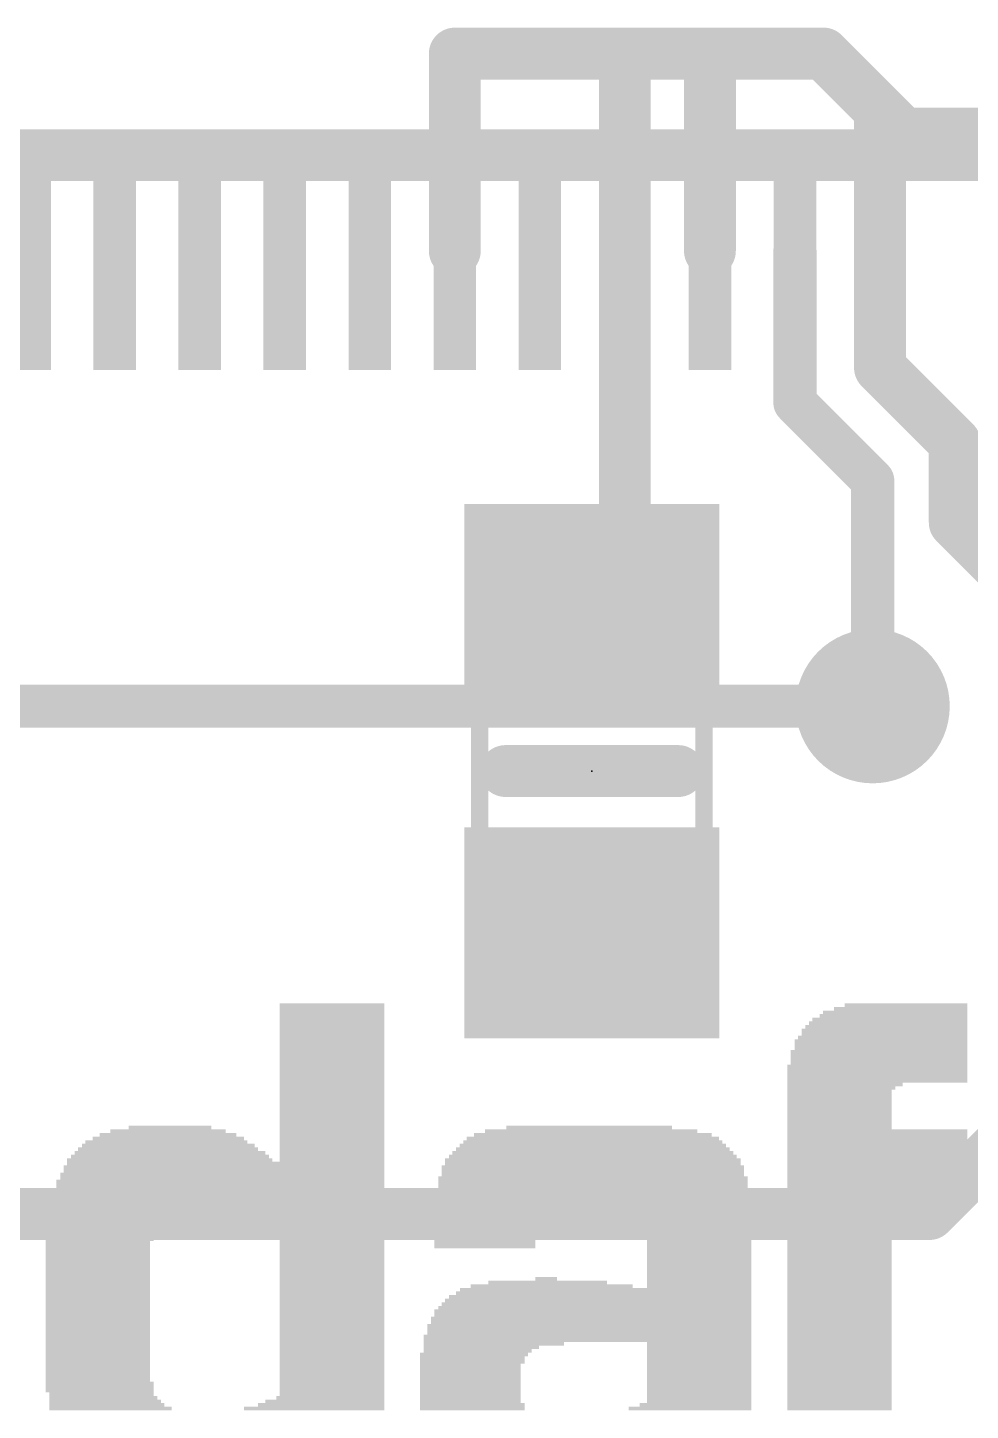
# Model space of a CAD drawing. Extents: x -59 to 59, y -28 to 22.
# Drawn here: x 32.04 to 37.58, y -19.95 to -11.82 of the extents above; entities that cross this region are included whole.
import ezdxf

# ---------------------------------------------------------------- set-up
doc = ezdxf.new("R2010")
doc.units = 0
for name, color, linetype in [('1', 12, 'CONTINUOUS'), ('16', 5, 'CONTINUOUS'), ('18', 110, 'CONTINUOUS'), ('200', 132, 'CONTINUOUS'), ('21', 40, 'CONTINUOUS'), ('23', 53, 'CONTINUOUS'), ('51', 253, 'CONTINUOUS')]:
    doc.layers.add(name, color=color, linetype=linetype)

# ---------------------------------------------------------------- blocks, each defined once
blk = doc.blocks.new('RECT')
blk.add_solid([(-0.5, -0.5), (0.5, -0.5), (-0.5, 0.5), (0.5, 0.5)])
blk = doc.blocks.new('ROUNDV')
at = {"const_width": 0.5}
blk.add_lwpolyline([(0, -0.25, 1), (0, 0.25, 1), (0, -0.25)], format="xyb", dxfattribs=at)

msp = doc.modelspace()

# ---------------------------------------------------------------- linework, layer by layer
at = {"layer": '1'}
for points, const_width in [([(34.5475, -11.9761), (35.56, -11.9761)], 0.3048), ([(34.5475, -13.136), (34.5475, -11.9761)], 0.3048), ([(35.56, -11.9761), (35.5475, -11.9886)], 0.3048), ([(35.5475, -11.9886), (35.5475, -13.136)], 0.3048), ([(35.56, -11.9761), (36.0475, -11.9761)], 0.3048), ([(36.0475, -13.136), (36.0475, -11.9761)], 0.3048), ([(36.0475, -11.9761), (36.7155, -11.9761)], 0.3048), ([(36.7155, -11.9761), (37.0475, -12.3081)], 0.3048), ([(37.0475, -12.3081), (37.1854, -12.446)], 0.3048), ([(37.0475, -13.136), (37.0475, -12.3081)], 0.3048), ([(37.1854, -12.446), (38.211, -12.446)], 0.3048), ([(35.5475, -13.136), (35.5475, -15.0485)], 0.3048), ([(37.0475, -13.136), (37.0475, -13.8225)], 0.3048), ([(36.5475, -14.028), (36.5475, -13.136)], 0.254), ([(37.0475, -13.8225), (37.4871, -14.2621)], 0.3048), ([(37.0045, -14.485), (36.5475, -14.028)], 0.254), ([(37.4871, -14.2621), (37.4871, -14.732)], 0.3048), ([(37.0045, -15.8115), (37.0045, -14.485)], 0.254), ([(37.4871, -14.732), (38.4984, -15.7433)], 0.3048), ([(35.5475, -15.0485), (35.3535, -15.2425)], 0.3048)]:
    msp.add_lwpolyline(points, dxfattribs=dict(at, const_width=const_width))
for points, const_width in [([(34.5475, -11.8999, 1), (34.5475, -12.0523)], 0.1524), ([(34.6237, -11.9761, 1), (34.4713, -11.9761)], 0.1524), ([(35.6237, -11.9886, 1), (35.4713, -11.9886)], 0.1524), ([(35.4936, -11.9347, 1), (35.6014, -12.0425)], 0.1524), ([(35.56, -11.8999, 1), (35.56, -12.0523)], 0.1524), ([(35.6139, -12.03, 1), (35.5061, -11.9222)], 0.1524), ([(35.56, -12.0523, 1), (35.56, -11.8999)], 0.1524), ([(36.1237, -11.9761, 1), (35.9713, -11.9761)], 0.1524), ([(36.0475, -11.8999, 1), (36.0475, -12.0523)], 0.1524), ([(36.0475, -12.0523, 1), (36.0475, -11.8999)], 0.1524), ([(36.7694, -11.9222, 1), (36.6616, -12.03)], 0.1524), ([(36.7155, -12.0523, 1), (36.7155, -11.8999)], 0.1524), ([(37.1014, -12.2542, 1), (36.9936, -12.362)], 0.1524), ([(37.1237, -12.3081, 1), (36.9713, -12.3081)], 0.1524), ([(36.9936, -12.362, 1), (37.1014, -12.2542)], 0.1524), ([(37.1854, -12.3698, 1), (37.1854, -12.5222)], 0.1524), ([(37.1315, -12.4999, 1), (37.2393, -12.3921)], 0.1524), ([(35.6237, -13.136, 1), (35.4713, -13.136)], 0.1524), ([(37.1237, -13.136, 1), (36.9713, -13.136)], 0.1524), ([(34.4713, -13.136, 1), (34.6237, -13.136)], 0.1524), ([(35.4713, -13.136, 1), (35.6237, -13.136)], 0.1524), ([(35.9713, -13.136, 1), (36.1237, -13.136)], 0.1524), ([(36.611, -13.136, 1), (36.484, -13.136)], 0.127), ([(36.9713, -13.136, 1), (37.1237, -13.136)], 0.1524), ([(37.1014, -13.7686, 1), (36.9936, -13.8764)], 0.1524), ([(36.9713, -13.8225, 1), (37.1237, -13.8225)], 0.1524), ([(36.5924, -13.9831, 1), (36.5026, -14.0729)], 0.127), ([(36.484, -14.028, 1), (36.611, -14.028)], 0.127), ([(37.5633, -14.2621, 1), (37.4109, -14.2621)], 0.1524), ([(37.4332, -14.316, 1), (37.541, -14.2082)], 0.1524), ([(37.068, -14.485, 1), (36.941, -14.485)], 0.127), ([(36.9596, -14.5299, 1), (37.0494, -14.4401)], 0.127), ([(37.541, -14.6781, 1), (37.4332, -14.7859)], 0.1524), ([(37.4109, -14.732, 1), (37.5633, -14.732)], 0.1524), ([(35.6014, -15.1024, 1), (35.4936, -14.9946)], 0.1524), ([(35.4713, -15.0485, 1), (35.6237, -15.0485)], 0.1524), ([(35.2996, -15.1886, 1), (35.4074, -15.2964)], 0.1524), ([(36.941, -15.8115, 1), (37.068, -15.8115)], 0.127)]:
    msp.add_lwpolyline(points, format="xyb", dxfattribs=dict(at, const_width=const_width))
at = {"layer": '16'}
for points, const_width in [([(38.211, -12.573), (25.384, -12.573)], 0.3048), ([(26.5905, -15.8115), (37.0045, -15.8115)], 0.254), ([(37.338, -18.796), (38.608, -17.526)], 0.3048), ([(21.59, -18.796), (37.338, -18.796)], 0.3048)]:
    msp.add_lwpolyline(points, dxfattribs=dict(at, const_width=const_width))
for points, const_width in [([(37.0045, -15.875, 1), (37.0045, -15.748)], 0.127), ([(37.2841, -18.7421, 1), (37.3919, -18.8499)], 0.1524), ([(37.338, -18.8722, 1), (37.338, -18.7198)], 0.1524)]:
    msp.add_lwpolyline(points, format="xyb", dxfattribs=dict(at, const_width=const_width))
at = {"layer": '21'}
for points, const_width in [([(37.4975, -12.536), (39.2975, -12.536)], 0.2032), ([(35.8615, -16.1925), (34.8455, -16.1925)], 0.3048)]:
    msp.add_lwpolyline(points, dxfattribs=dict(at, const_width=const_width))
for points, const_width in [([(37.4975, -12.4852, 1), (37.4975, -12.5868)], 0.1016), ([(34.8455, -16.1163, 1), (34.8455, -16.2687)], 0.1524), ([(35.8615, -16.2687, 1), (35.8615, -16.1163)], 0.1524)]:
    msp.add_lwpolyline(points, format="xyb", dxfattribs=dict(at, const_width=const_width))
at = {"layer": '23'}
msp.add_point((35.3535, -16.1925), dxfattribs=at)
at = {"layer": '51'}
for points, const_width in [([(39.2975, -12.536), (24.1975, -12.536)], 0.2032), ([(36.0135, -15.8115), (36.0135, -16.5735)], 0.1016), ([(34.6935, -15.8365), (34.6935, -16.5735)], 0.1016)]:
    msp.add_lwpolyline(points, dxfattribs=dict(at, const_width=const_width))
at = {"layer": '51', "const_width": 0.0508}
for points in [[(36.0389, -15.8115, 1), (35.9881, -15.8115)], [(34.7189, -15.8365, 1), (34.6681, -15.8365)], [(34.6681, -16.5735, 1), (34.7189, -16.5735)], [(35.9881, -16.5735, 1), (36.0389, -16.5735)]]:
    msp.add_lwpolyline(points, format="xyb", dxfattribs=at)

# ---------------------------------------------------------------- block references
at = {"layer": '1'}
for p, xscale, yscale, rotation in [((32.0475, -13.136), 0.25, 1.4, 180), ((32.5475, -13.136), 0.25, 1.4, 180), ((33.0475, -13.136), 0.25, 1.4, 180), ((33.5475, -13.136), 0.25, 1.4, 180), ((34.0475, -13.136), 0.25, 1.4, 180), ((34.5475, -13.136), 0.25, 1.4, 180), ((35.0475, -13.136), 0.25, 1.4, 180), ((35.5475, -13.136), 0.25, 1.4, 180), ((36.0475, -13.136), 0.25, 1.4, 180), ((36.5475, -13.136), 0.25, 1.4, 180), ((37.0475, -13.136), 0.25, 1.4, 180), ((35.3535, -15.2425), 1.24, 1.5, 270), ((35.3535, -17.1425), 1.24, 1.5, 270)]:
    msp.add_blockref('RECT', p, dxfattribs=dict(at, xscale=xscale, yscale=yscale, rotation=rotation))
at = {"layer": '18', "xscale": 0.9064, "yscale": 0.9064}
msp.add_blockref('ROUNDV', (37.0045, -15.8115), dxfattribs=at)
msp.add_blockref('ROUNDV', (37.0045, -15.8115), dxfattribs=at)
at = {"layer": '200'}
for p, xscale, yscale in [((33.8252, -17.5683), 0.6147, 0.0211), ((33.8252, -17.5895), 0.6147, 0.0213), ((33.8252, -17.6107), 0.6147, 0.0211), ((33.8252, -17.6318), 0.6147, 0.0211), ((37.1272, -17.6318), 0.8687, 0.0211), ((37.1373, -17.6107), 0.8484, 0.0211), ((37.1691, -17.5895), 0.7849, 0.0213), ((37.2008, -17.5683), 0.7214, 0.0211), ((33.8252, -17.653), 0.6147, 0.0213), ((33.8252, -17.6742), 0.6147, 0.0211), ((33.8252, -17.6953), 0.6147, 0.0211), ((33.8252, -17.7165), 0.6147, 0.0213), ((37.0738, -17.7165), 0.9754, 0.0213), ((37.0853, -17.6953), 0.9525, 0.0211), ((37.0954, -17.6742), 0.9322, 0.0211), ((37.1056, -17.653), 0.9119, 0.0213), ((33.8252, -17.7377), 0.6147, 0.0211), ((33.8252, -17.7588), 0.6147, 0.0211), ((33.8252, -17.78), 0.6147, 0.0213), ((33.8252, -17.8012), 0.6147, 0.0211), ((37.0535, -17.78), 1.016, 0.0213), ((37.0535, -17.8012), 1.016, 0.0211), ((37.0637, -17.7588), 0.9957, 0.0211), ((37.0738, -17.7377), 0.9754, 0.0211), ((33.8252, -17.8223), 0.6147, 0.0211), ((33.8252, -17.8435), 0.6147, 0.0213), ((33.8252, -17.8647), 0.6147, 0.0211), ((33.8252, -17.8858), 0.6147, 0.0211), ((37.0421, -17.8435), 1.0389, 0.0213), ((37.0421, -17.8647), 1.0389, 0.0211), ((37.0421, -17.8858), 1.0389, 0.0211), ((37.0535, -17.8223), 1.016, 0.0211), ((33.8252, -17.907), 0.6147, 0.0213), ((33.8252, -17.9282), 0.6147, 0.0211), ((33.8252, -17.9493), 0.6147, 0.0211), ((37.0319, -17.9282), 1.0592, 0.0211), ((37.0319, -17.9493), 1.0592, 0.0211), ((37.0421, -17.907), 1.0389, 0.0213), ((33.8252, -17.9705), 0.6147, 0.0213), ((33.8252, -17.9917), 0.6147, 0.0211), ((33.8252, -18.0128), 0.6147, 0.0211), ((33.8252, -18.034), 0.6147, 0.0213), ((37.0319, -17.9705), 1.0592, 0.0213), ((37.0319, -17.9917), 1.0592, 0.0211), ((37.0319, -18.0128), 1.0592, 0.0211), ((36.8414, -18.034), 0.6782, 0.0213), ((33.8252, -18.0552), 0.6147, 0.0211), ((33.8252, -18.0763), 0.6147, 0.0211), ((33.8252, -18.0975), 0.6147, 0.0213), ((33.8252, -18.1187), 0.6147, 0.0211), ((36.8198, -18.0552), 0.635, 0.0211), ((36.8097, -18.0763), 0.6147, 0.0211), ((36.8097, -18.0975), 0.6147, 0.0213), ((36.8097, -18.1187), 0.6147, 0.0211), ((33.8252, -18.1398), 0.6147, 0.0211), ((33.8252, -18.161), 0.6147, 0.0213), ((33.8252, -18.1822), 0.6147, 0.0211), ((33.8252, -18.2033), 0.6147, 0.0211), ((36.8097, -18.1398), 0.6147, 0.0211), ((36.8097, -18.161), 0.6147, 0.0213), ((36.8097, -18.1822), 0.6147, 0.0211), ((36.8097, -18.2033), 0.6147, 0.0211), ((32.8727, -18.288), 0.4877, 0.0213), ((33.8252, -18.2245), 0.6147, 0.0213), ((33.8252, -18.2457), 0.6147, 0.0211), ((33.8252, -18.2668), 0.6147, 0.0211), ((33.8252, -18.288), 0.6147, 0.0213), ((35.3377, -18.288), 0.9728, 0.0213), ((36.8097, -18.2245), 0.6147, 0.0213), ((36.8097, -18.2457), 0.6147, 0.0211), ((36.8097, -18.2668), 0.6147, 0.0211), ((36.8097, -18.288), 0.6147, 0.0213), ((32.8511, -18.3727), 0.9525, 0.0211), ((32.8625, -18.3515), 0.889, 0.0213), ((32.8612, -18.3303), 0.8052, 0.0211), ((32.8612, -18.3092), 0.6782, 0.0211), ((33.8252, -18.3092), 0.6147, 0.0211), ((33.8252, -18.3303), 0.6147, 0.0211), ((33.8252, -18.3515), 0.6147, 0.0213), ((33.8252, -18.3727), 0.6147, 0.0211), ((35.3593, -18.3727), 1.524, 0.0211), ((35.3593, -18.3515), 1.4834, 0.0213), ((35.3593, -18.3303), 1.397, 0.0211), ((35.3492, -18.3092), 1.2497, 0.0211), ((37.0319, -18.3092), 1.0592, 0.0211), ((37.0319, -18.3303), 1.0592, 0.0211), ((37.0319, -18.3515), 1.0592, 0.0213), ((37.0319, -18.3727), 1.0592, 0.0211), ((32.8727, -18.4362), 1.1227, 0.0211), ((32.8612, -18.415), 1.0592, 0.0213), ((32.8625, -18.3938), 1.016, 0.0211), ((33.8252, -18.3938), 0.6147, 0.0211), ((33.8252, -18.415), 0.6147, 0.0213), ((33.8252, -18.4362), 0.6147, 0.0211), ((35.3593, -18.4362), 1.651, 0.0211), ((35.3593, -18.415), 1.6104, 0.0213), ((35.3593, -18.3938), 1.5646, 0.0211), ((37.0319, -18.3938), 1.0592, 0.0211), ((37.0319, -18.415), 1.0592, 0.0213), ((37.0319, -18.4362), 1.0592, 0.0211), ((33.1902, -18.5208), 1.8847, 0.0211), ((32.8714, -18.4785), 1.2065, 0.0213), ((33.2003, -18.4997), 1.8644, 0.0211), ((32.8727, -18.4573), 1.1633, 0.0211), ((33.8252, -18.4573), 0.6147, 0.0211), ((33.8252, -18.4785), 0.6147, 0.0213), ((35.3593, -18.5208), 1.778, 0.0211), ((35.3593, -18.4785), 1.7374, 0.0213), ((35.3593, -18.4997), 1.7374, 0.0211), ((35.3593, -18.4573), 1.6916, 0.0211), ((37.0319, -18.4573), 1.0592, 0.0211), ((37.0319, -18.4785), 1.0592, 0.0213), ((37.0319, -18.4997), 1.0592, 0.0211), ((37.0319, -18.5208), 1.0592, 0.0211), ((33.1686, -18.6055), 1.9279, 0.0213), ((33.18, -18.5632), 1.905, 0.0211), ((33.18, -18.5843), 1.905, 0.0211), ((33.1902, -18.542), 1.8847, 0.0213), ((35.3593, -18.5843), 1.8186, 0.0211), ((35.3593, -18.6055), 1.8186, 0.0213), ((35.3593, -18.542), 1.778, 0.0213), ((35.3593, -18.5632), 1.778, 0.0211), ((37.0319, -18.542), 1.0592, 0.0213), ((37.0319, -18.5632), 1.0592, 0.0211), ((37.0319, -18.5843), 1.0592, 0.0211), ((37.0319, -18.6055), 1.0592, 0.0213), ((33.1584, -18.669), 1.9482, 0.0213), ((33.1584, -18.6902), 1.9482, 0.0211), ((33.1686, -18.6267), 1.9279, 0.0211), ((33.1686, -18.6478), 1.9279, 0.0211), ((35.3593, -18.6267), 1.8186, 0.0211), ((35.3593, -18.6478), 1.8186, 0.0211), ((35.3593, -18.669), 1.8186, 0.0213), ((35.3593, -18.6902), 1.8186, 0.0211), ((37.0319, -18.6267), 1.0592, 0.0211), ((37.0319, -18.6478), 1.0592, 0.0211), ((37.0319, -18.669), 1.0592, 0.0213), ((37.0319, -18.6902), 1.0592, 0.0211), ((33.1483, -18.7537), 1.9685, 0.0211), ((33.1483, -18.7748), 1.9685, 0.0211), ((33.1584, -18.7113), 1.9482, 0.0211), ((33.1584, -18.7325), 1.9482, 0.0213), ((35.3593, -18.7113), 1.8644, 0.0211), ((35.3593, -18.7325), 1.8644, 0.0213), ((35.3593, -18.7537), 1.8644, 0.0211), ((34.7447, -18.7748), 0.635, 0.0211), ((35.9524, -18.7748), 0.6782, 0.0211), ((37.0319, -18.7113), 1.0592, 0.0211), ((37.0319, -18.7325), 1.0592, 0.0213), ((37.0319, -18.7537), 1.0592, 0.0211), ((36.8097, -18.7748), 0.6147, 0.0211), ((32.5018, -18.8172), 0.6756, 0.0211), ((32.4815, -18.8595), 0.635, 0.0213), ((32.5133, -18.796), 0.6985, 0.0213), ((32.4917, -18.8383), 0.6553, 0.0211), ((33.7401, -18.796), 0.7849, 0.0213), ((33.7718, -18.8172), 0.7214, 0.0211), ((33.7934, -18.8383), 0.6782, 0.0211), ((33.8252, -18.8595), 0.6147, 0.0213), ((34.7345, -18.796), 0.6147, 0.0213), ((34.7345, -18.8172), 0.6147, 0.0211), ((34.7243, -18.8383), 0.5944, 0.0211), ((34.7243, -18.8595), 0.5944, 0.0213), ((35.9626, -18.796), 0.6579, 0.0213), ((35.974, -18.8172), 0.635, 0.0211), ((35.974, -18.8383), 0.635, 0.0211), ((35.974, -18.8595), 0.635, 0.0213), ((36.8097, -18.796), 0.6147, 0.0213), ((36.8097, -18.8172), 0.6147, 0.0211), ((36.8097, -18.8383), 0.6147, 0.0211), ((36.8097, -18.8595), 0.6147, 0.0213), ((32.4587, -18.923), 0.635, 0.0213), ((32.4701, -18.8807), 0.6121, 0.0211), ((32.4701, -18.9018), 0.6121, 0.0211), ((33.8252, -18.8807), 0.6147, 0.0211), ((33.8252, -18.9018), 0.6147, 0.0211), ((33.8252, -18.923), 0.6147, 0.0213), ((34.7243, -18.8807), 0.5944, 0.0211), ((34.7243, -18.9018), 0.5944, 0.0211), ((34.7243, -18.923), 0.5944, 0.0213), ((35.9842, -18.8807), 0.6147, 0.0211), ((35.9842, -18.9018), 0.6147, 0.0211), ((35.9842, -18.923), 0.6147, 0.0213), ((36.8097, -18.8807), 0.6147, 0.0211), ((36.8097, -18.9018), 0.6147, 0.0211), ((36.8097, -18.923), 0.6147, 0.0213), ((32.4587, -18.9442), 0.635, 0.0211), ((32.4485, -18.9653), 0.6147, 0.0211), ((32.4485, -18.9865), 0.6147, 0.0213), ((32.4485, -19.0077), 0.6147, 0.0211), ((33.8252, -18.9442), 0.6147, 0.0211), ((33.8252, -18.9653), 0.6147, 0.0211), ((33.8252, -18.9865), 0.6147, 0.0213), ((33.8252, -19.0077), 0.6147, 0.0211), ((34.7243, -18.9442), 0.5944, 0.0211), ((34.7243, -18.9653), 0.5944, 0.0211), ((34.7243, -18.9865), 0.5944, 0.0213), ((35.9842, -18.9442), 0.6147, 0.0211), ((35.9842, -18.9653), 0.6147, 0.0211), ((35.9842, -18.9865), 0.6147, 0.0213), ((35.9842, -19.0077), 0.6147, 0.0211), ((36.8097, -18.9442), 0.6147, 0.0211), ((36.8097, -18.9653), 0.6147, 0.0211), ((36.8097, -18.9865), 0.6147, 0.0213), ((36.8097, -19.0077), 0.6147, 0.0211), ((32.4485, -19.0288), 0.6147, 0.0211), ((32.4485, -19.05), 0.6147, 0.0213), ((32.4485, -19.0712), 0.6147, 0.0211), ((32.4485, -19.0923), 0.6147, 0.0211), ((33.8252, -19.0288), 0.6147, 0.0211), ((33.8252, -19.05), 0.6147, 0.0213), ((33.8252, -19.0712), 0.6147, 0.0211), ((33.8252, -19.0923), 0.6147, 0.0211), ((35.9842, -19.0288), 0.6147, 0.0211), ((35.9842, -19.05), 0.6147, 0.0213), ((35.9842, -19.0712), 0.6147, 0.0211), ((35.9842, -19.0923), 0.6147, 0.0211), ((36.8097, -19.0288), 0.6147, 0.0211), ((36.8097, -19.05), 0.6147, 0.0213), ((36.8097, -19.0712), 0.6147, 0.0211), ((36.8097, -19.0923), 0.6147, 0.0211), ((32.4485, -19.1135), 0.6147, 0.0213), ((32.4485, -19.1347), 0.6147, 0.0211), ((32.4485, -19.1558), 0.6147, 0.0211), ((32.4485, -19.177), 0.6147, 0.0213), ((33.8252, -19.1135), 0.6147, 0.0213), ((33.8252, -19.1347), 0.6147, 0.0211), ((33.8252, -19.1558), 0.6147, 0.0211), ((33.8252, -19.177), 0.6147, 0.0213), ((35.085, -19.177), 0.127, 0.0213), ((35.9842, -19.1135), 0.6147, 0.0213), ((35.9842, -19.1347), 0.6147, 0.0211), ((35.9842, -19.1558), 0.6147, 0.0211), ((35.9842, -19.177), 0.6147, 0.0213), ((36.8097, -19.1135), 0.6147, 0.0213), ((36.8097, -19.1347), 0.6147, 0.0211), ((36.8097, -19.1558), 0.6147, 0.0211), ((36.8097, -19.177), 0.6147, 0.0213), ((32.4485, -19.1982), 0.6147, 0.0211), ((32.4485, -19.2193), 0.6147, 0.0211), ((32.4485, -19.2405), 0.6147, 0.0213), ((32.4485, -19.2617), 0.6147, 0.0211), ((33.8252, -19.1982), 0.6147, 0.0211), ((33.8252, -19.2193), 0.6147, 0.0211), ((33.8252, -19.2405), 0.6147, 0.0213), ((33.8252, -19.2617), 0.6147, 0.0211), ((35.4228, -19.2617), 1.7374, 0.0211), ((35.4343, -19.2405), 1.7145, 0.0213), ((35.1168, -19.2193), 0.9525, 0.0211), ((35.0939, -19.1982), 0.6985, 0.0211), ((35.9842, -19.1982), 0.6147, 0.0211), ((35.9842, -19.2193), 0.6147, 0.0211), ((36.8097, -19.1982), 0.6147, 0.0211), ((36.8097, -19.2193), 0.6147, 0.0211), ((36.8097, -19.2405), 0.6147, 0.0213), ((36.8097, -19.2617), 0.6147, 0.0211), ((32.4485, -19.2828), 0.6147, 0.0211), ((32.4485, -19.304), 0.6147, 0.0213), ((32.4485, -19.3252), 0.6147, 0.0211), ((32.4485, -19.3463), 0.6147, 0.0211), ((33.8252, -19.2828), 0.6147, 0.0211), ((33.8252, -19.304), 0.6147, 0.0213), ((33.8252, -19.3252), 0.6147, 0.0211), ((33.8252, -19.3463), 0.6147, 0.0211), ((35.3708, -19.3463), 1.8415, 0.0211), ((35.3809, -19.3252), 1.8212, 0.0211), ((35.3911, -19.304), 1.8009, 0.0213), ((35.4025, -19.2828), 1.778, 0.0211), ((36.8097, -19.2828), 0.6147, 0.0211), ((36.8097, -19.304), 0.6147, 0.0213), ((36.8097, -19.3252), 0.6147, 0.0211), ((36.8097, -19.3463), 0.6147, 0.0211), ((32.4485, -19.3675), 0.6147, 0.0213), ((32.4485, -19.3887), 0.6147, 0.0211), ((32.4485, -19.4098), 0.6147, 0.0211), ((32.4485, -19.431), 0.6147, 0.0213), ((33.8252, -19.3675), 0.6147, 0.0213), ((33.8252, -19.3887), 0.6147, 0.0211), ((33.8252, -19.4098), 0.6147, 0.0211), ((33.8252, -19.431), 0.6147, 0.0213), ((35.3492, -19.4098), 1.8847, 0.0211), ((35.3492, -19.431), 1.8847, 0.0213), ((35.3593, -19.3675), 1.8644, 0.0213), ((35.3593, -19.3887), 1.8644, 0.0211), ((36.8097, -19.3675), 0.6147, 0.0213), ((36.8097, -19.3887), 0.6147, 0.0211), ((36.8097, -19.4098), 0.6147, 0.0211), ((36.8097, -19.431), 0.6147, 0.0213), ((32.4485, -19.4522), 0.6147, 0.0211), ((32.4485, -19.4733), 0.6147, 0.0211), ((32.4485, -19.4945), 0.6147, 0.0213), ((33.8252, -19.4522), 0.6147, 0.0211), ((33.8252, -19.4733), 0.6147, 0.0211), ((33.8252, -19.4945), 0.6147, 0.0213), ((35.339, -19.4522), 1.905, 0.0211), ((35.339, -19.4733), 1.905, 0.0211), ((35.339, -19.4945), 1.905, 0.0213), ((36.8097, -19.4522), 0.6147, 0.0211), ((36.8097, -19.4733), 0.6147, 0.0211), ((36.8097, -19.4945), 0.6147, 0.0213), ((32.4485, -19.5157), 0.6147, 0.0211), ((32.4485, -19.5368), 0.6147, 0.0211), ((32.4485, -19.558), 0.6147, 0.0213), ((32.4485, -19.5792), 0.6147, 0.0211), ((33.8252, -19.5157), 0.6147, 0.0211), ((33.8252, -19.5368), 0.6147, 0.0211), ((33.8252, -19.558), 0.6147, 0.0213), ((33.8252, -19.5792), 0.6147, 0.0211), ((35.3276, -19.5157), 1.9279, 0.0211), ((35.3276, -19.5368), 1.9279, 0.0211), ((34.7764, -19.558), 0.8255, 0.0213), ((34.7028, -19.5792), 0.6782, 0.0211), ((35.9842, -19.558), 0.6147, 0.0213), ((35.9842, -19.5792), 0.6147, 0.0211), ((36.8097, -19.5157), 0.6147, 0.0211), ((36.8097, -19.5368), 0.6147, 0.0211), ((36.8097, -19.558), 0.6147, 0.0213), ((36.8097, -19.5792), 0.6147, 0.0211), ((32.4485, -19.6003), 0.6147, 0.0211), ((32.4485, -19.6215), 0.6147, 0.0213), ((32.4485, -19.6427), 0.6147, 0.0211), ((32.4485, -19.6638), 0.6147, 0.0211), ((33.8252, -19.6003), 0.6147, 0.0211), ((33.8252, -19.6215), 0.6147, 0.0213), ((33.8252, -19.6427), 0.6147, 0.0211), ((33.8252, -19.6638), 0.6147, 0.0211), ((34.6608, -19.6215), 0.635, 0.0213), ((34.6507, -19.6427), 0.6147, 0.0211), ((34.6507, -19.6638), 0.6147, 0.0211), ((34.6812, -19.6003), 0.635, 0.0211), ((35.9842, -19.6003), 0.6147, 0.0211), ((35.9842, -19.6215), 0.6147, 0.0213), ((35.9842, -19.6427), 0.6147, 0.0211), ((35.9842, -19.6638), 0.6147, 0.0211), ((36.8097, -19.6003), 0.6147, 0.0211), ((36.8097, -19.6215), 0.6147, 0.0213), ((36.8097, -19.6427), 0.6147, 0.0211), ((36.8097, -19.6638), 0.6147, 0.0211), ((32.4485, -19.685), 0.6147, 0.0213), ((32.4485, -19.7062), 0.6147, 0.0211), ((32.4485, -19.7273), 0.6147, 0.0211), ((32.4485, -19.7485), 0.6147, 0.0213), ((33.8252, -19.685), 0.6147, 0.0213), ((33.8252, -19.7062), 0.6147, 0.0211), ((33.8252, -19.7273), 0.6147, 0.0211), ((33.8252, -19.7485), 0.6147, 0.0213), ((34.6393, -19.685), 0.5918, 0.0213), ((34.6393, -19.7062), 0.5918, 0.0211), ((34.6393, -19.7273), 0.5918, 0.0211), ((34.6393, -19.7485), 0.5918, 0.0213), ((35.9842, -19.685), 0.6147, 0.0213), ((35.9842, -19.7062), 0.6147, 0.0211), ((35.9842, -19.7273), 0.6147, 0.0211), ((35.9842, -19.7485), 0.6147, 0.0213), ((36.8097, -19.685), 0.6147, 0.0213), ((36.8097, -19.7062), 0.6147, 0.0211), ((36.8097, -19.7273), 0.6147, 0.0211), ((36.8097, -19.7485), 0.6147, 0.0213), ((32.4485, -19.7697), 0.6147, 0.0211), ((32.4587, -19.7908), 0.635, 0.0211), ((32.4587, -19.812), 0.635, 0.0213), ((32.4587, -19.8332), 0.635, 0.0211), ((33.8252, -19.7697), 0.6147, 0.0211), ((33.8252, -19.7908), 0.6147, 0.0211), ((33.8252, -19.812), 0.6147, 0.0213), ((33.8252, -19.8332), 0.6147, 0.0211), ((34.6393, -19.7697), 0.5918, 0.0211), ((34.6393, -19.7908), 0.5918, 0.0211), ((34.6393, -19.812), 0.5918, 0.0213), ((34.6393, -19.8332), 0.5918, 0.0211), ((35.9842, -19.7697), 0.6147, 0.0211), ((35.9842, -19.7908), 0.6147, 0.0211), ((35.9842, -19.812), 0.6147, 0.0213), ((35.9842, -19.8332), 0.6147, 0.0211), ((36.8097, -19.7697), 0.6147, 0.0211), ((36.8097, -19.7908), 0.6147, 0.0211), ((36.8097, -19.812), 0.6147, 0.0213), ((36.8097, -19.8332), 0.6147, 0.0211), ((32.4815, -19.8755), 0.635, 0.0213), ((32.5018, -19.9178), 0.6756, 0.0211), ((32.4701, -19.8543), 0.6121, 0.0211), ((32.4917, -19.8967), 0.6553, 0.0211), ((33.7617, -19.9178), 0.7417, 0.0211), ((33.7833, -19.8967), 0.6985, 0.0211), ((33.815, -19.8755), 0.635, 0.0213), ((33.8252, -19.8543), 0.6147, 0.0211), ((34.6393, -19.8543), 0.5918, 0.0211), ((34.6393, -19.8755), 0.5918, 0.0213), ((34.6393, -19.8967), 0.5918, 0.0211), ((34.6507, -19.9178), 0.6147, 0.0211), ((35.9626, -19.9178), 0.6579, 0.0211), ((35.9842, -19.8543), 0.6147, 0.0211), ((35.9842, -19.8755), 0.6147, 0.0213), ((35.9842, -19.8967), 0.6147, 0.0211), ((36.8097, -19.8543), 0.6147, 0.0211), ((36.8097, -19.8755), 0.6147, 0.0213), ((36.8097, -19.8967), 0.6147, 0.0211), ((36.8097, -19.9178), 0.6147, 0.0211), ((32.5234, -19.939), 0.7188, 0.0213), ((33.7198, -19.939), 0.8255, 0.0213), ((34.6507, -19.939), 0.6147, 0.0213), ((35.9308, -19.939), 0.7214, 0.0213), ((36.8097, -19.939), 0.6147, 0.0213)]:
    msp.add_blockref('RECT', p, dxfattribs=dict(at, xscale=xscale, yscale=yscale))
at = {"layer": '51', "xscale": 0.7501, "yscale": 1.4501, "rotation": 270}
for p in [(35.3546, -15.4754), (35.3546, -16.9231)]:
    msp.add_blockref('RECT', p, dxfattribs=at)

doc.saveas('drawing.dxf')
